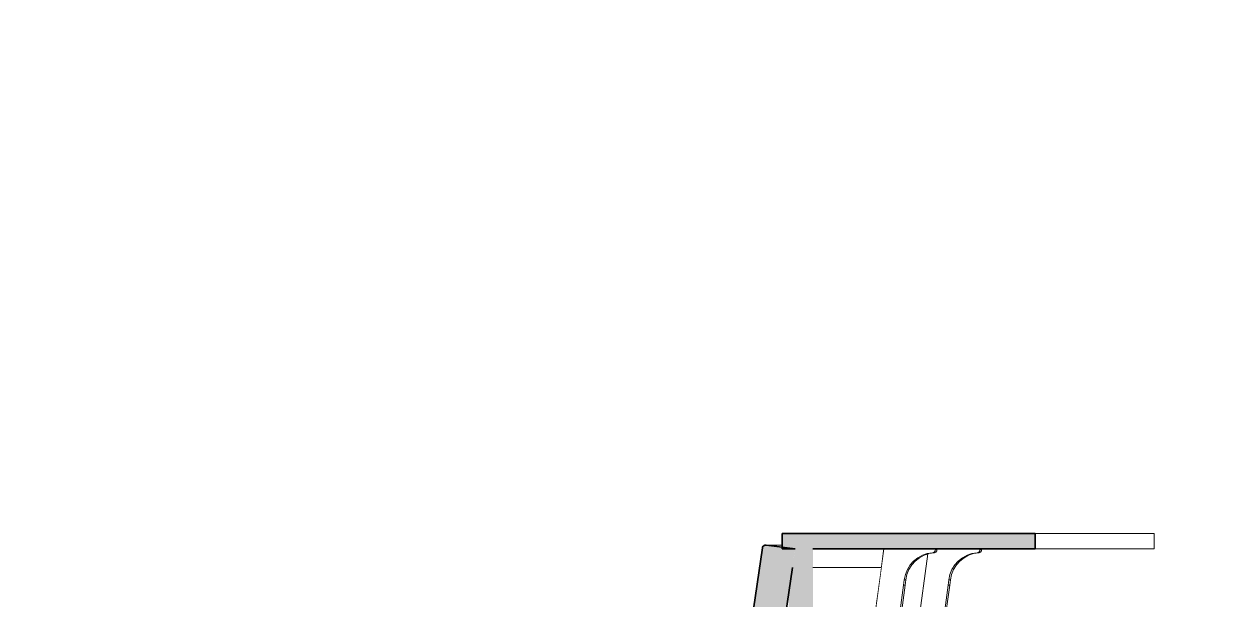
# Model space of a CAD drawing. Header units: millimetres. Extents: x -48147 to 1422273, y -494195 to 18123.
# Drawn here: x 1399780 to 1401673, y -484694 to -483775 of the extents above; entities that cross this region are included whole.
import ezdxf

# ---------------------------------------------------------------- set-up
doc = ezdxf.new("R2010")
doc.units = ezdxf.units.MM
doc.header["$MEASUREMENT"] = 0
doc.linetypes.add('Wipeout_Contour', pattern=[1000, 0, -1000])
for name, color, linetype in [('A-95-P_Drawing', 7, 'Continuous'), ('New_A-25-M_Wall_Int', 7, 'Continuous'), ('New_A-35-M_FFE_Fixed', 7, 'Continuous')]:
    doc.layers.add(name, color=color, linetype=linetype)
doc.layers.add('New_A-35-M_FFE_Fixed_Pen_No__1', color=7, linetype='Continuous', lineweight=13)
doc.layers.add('New_A-35-M_FFE_Fixed_Pen_No__104', color=7, linetype='Continuous', lineweight=15, true_color=0xa6a6a6)
doc.layers.add('New_A-35-M_FFE_Fixed_Pen_No__44', color=7, linetype='Continuous', lineweight=35, true_color=0x444444)

# ---------------------------------------------------------------- blocks, each defined once
blk = doc.blocks.new('Section Elem_178_2', base_point=(1383917.5, -489195))
at = {"color": 254, "linetype": 'Wipeout_Contour', "lineweight": 0, "ltscale": 686134718.3128886}
blk.add_wipeout([(1398312.7, -482156), (1398312.7, -485602.9), (1398646, -485602.9), (1398646, -485627.9), (1398370.7, -485627.9), (1398370.7, -485628.9), (1398370.7, -485629.9), (1398370.4, -485630.8), (1398370, -485631.6), (1398369.4, -485632.4), (1398368.7, -485633), (1398367.9, -485633.5), (1398367.1, -485633.8), (1398366.2, -485633.9), (1398358, -485635.1), (1398350.1, -485637.8), (1398342.7, -485641.8), (1398336.2, -485647.1), (1398330.6, -485653.4), (1398326.1, -485660.6), (1398322.9, -485668.6), (1398321, -485676.9), (1398312.7, -485738.8), (1398312.7, -486491.5), (1399069, -486491.5), (1399069, -486491.3), (1399052.6, -486491.3), (1399052.6, -486490.8), (1398809.6, -486490.8), (1398809.6, -486480.8), (1398833.3, -486480.8), (1398833.3, -486479.8), (1398833.4, -486478.8), (1398833.7, -486477.9), (1398834.2, -486477), (1398834.8, -486476.2), (1398835.5, -486475.6), (1398836.3, -486475.2), (1398837.2, -486474.9), (1398838.2, -486474.8), (1398841.5, -486474.8), (1398851.8, -486473.8), (1398861.8, -486471), (1398871.1, -486466.3), (1398875.3, -486463.2), (1398879.8, -486460), (1398887.5, -486452.3), (1398893.6, -486443.4), (1398898, -486433.5), (1398900.6, -486423.1), (1398914, -486330.2), (1398914, -486480.8), (1398975.7, -486480.8), (1398975.7, -486479.8), (1398975.8, -486478.8), (1398976.1, -486477.9), (1398976.5, -486477), (1398977.1, -486476.2), (1398977.8, -486475.6), (1398978.7, -486475.2), (1398979.6, -486474.9), (1398980.5, -486474.8), (1398983.8, -486474.8), (1398994.1, -486473.8), (1399004.1, -486471), (1399013.5, -486466.3), (1399021.9, -486460), (1399029, -486452.3), (1399034.8, -486443.4), (1399038.9, -486433.5), (1399041.2, -486423.1), (1399052.6, -486338.4), (1399052.6, -486322.3), (1399054.8, -486322.3), (1399069, -486216.8), (1399069, -486171.6), (1399067.3, -486168.6), (1399063.6, -486164.3), (1399059.2, -486160.8), (1399054.2, -486158.2), (1399048.9, -486156.7), (1399039.2, -486155.1), (1399029.5, -486153.4), (1399019.8, -486151.7), (1399013.4, -486150.5), (1399013.4, -486151.2), (1399013.8, -486160.9), (1399014.3, -486170.6), (1399014.9, -486180.3), (1399015.5, -486190), (1399016.2, -486199.7), (1399017, -486209.4), (1399017.8, -486219.1), (1399018.7, -486228.8), (1399018.7, -486229.8), (1399018.5, -486230.8), (1399018.1, -486231.8), (1399017.5, -486232.6), (1399016.7, -486233.3), (1399015.9, -486233.8), (1399014.9, -486234.1), (1399013.9, -486234.3), (1398828.4, -486234.3), (1398828.4, -486185.8), (1398827.9, -486185.8), (1398827.9, -486142.4), (1398824.2, -486141.7), (1398815.1, -486137.3), (1398811.1, -486133), (1398810.3, -486132.4), (1398809.6, -486131.3), (1398808.2, -486129.8), (1398807.4, -486128), (1398804.7, -486123.8), (1398802.8, -486113.8), (1398804.7, -486103.7), (1398806.6, -486100.8), (1398806.8, -486100.1), (1398808.4, -486097.9), (1398810.3, -486095.1), (1398811, -486094.6), (1398813.1, -486091.9), (1398821.7, -486086.6), (1398827.9, -486085.4), (1398827.9, -486041.8), (1398828.4, -486041.8), (1398828.4, -485885.4), (1398820, -485809.5), (1398819.8, -485806.8), (1398820.1, -485804.1), (1398820.9, -485801.6), (1398822.1, -485799.2), (1398823.7, -485797), (1398825.7, -485795.2), (1398827.9, -485793.8), (1398830.4, -485792.9), (1398865.7, -485782.6), (1398868.6, -485782), (1398932.8, -485782), (1398936, -485773), (1398940.6, -485758.1), (1398944.6, -485743), (1398947.8, -485727.7), (1398950.4, -485712.3), (1399012.3, -485287.9), (1399012.6, -485286.9), (1399013, -485286.1), (1399013.6, -485285.3), (1399014.4, -485284.6), (1399015.2, -485284.1), (1399016.2, -485283.7), (1399017.2, -485283.6), (1399043.6, -485283.6), (1399043.6, -485264.9), (1399625.2, -485264.9), (1399625.2, -485289.9), (1399349.9, -485289.9), (1399349.9, -485290.9), (1399349.8, -485291.9), (1399349.5, -485292.8), (1399349.1, -485293.6), (1399348.6, -485294.4), (1399347.9, -485295), (1399347.1, -485295.5), (1399346.2, -485295.8), (1399345.3, -485295.9), (1399337.1, -485297.1), (1399329.2, -485299.8), (1399321.9, -485303.8), (1399315.3, -485309.1), (1399309.7, -485315.4), (1399305.2, -485322.6), (1399302, -485330.6), (1399300.2, -485338.9), (1399190.3, -486153.5), (1400042.2, -486153.5), (1400042.2, -486153.3), (1400025.8, -486153.3), (1400025.8, -486152.8), (1399786.6, -486152.8), (1399786.6, -486142.8), (1399812.5, -486142.8), (1399812.5, -486141.8), (1399812.6, -486140.8), (1399812.9, -486139.9), (1399813.3, -486139), (1399813.9, -486138.2), (1399814.6, -486137.6), (1399815.5, -486137.2), (1399816.4, -486136.9), (1399817.3, -486136.8), (1399820.6, -486136.8), (1399830.9, -486135.8), (1399840.9, -486133), (1399850.3, -486128.3), (1399858.7, -486122), (1399865.8, -486114.3), (1399871.6, -486105.4), (1399875.7, -486095.5), (1399878, -486085.1), (1399903.5, -485896.3), (1399790, -485896.3), (1399790, -485847.8), (1399789.5, -485847.8), (1399789.5, -485794.4), (1399789.4, -485794.4), (1399788.7, -485793.3), (1399787.3, -485791.8), (1399786.6, -485790), (1399783.9, -485785.8), (1399782, -485775.8), (1399783.9, -485765.7), (1399785.7, -485762.8), (1399786, -485762.1), (1399787.6, -485759.9), (1399789.4, -485757.1), (1399789.5, -485757.1), (1399789.5, -485703.8), (1399790, -485703.8), (1399790, -485547.4), (1399781, -485471.5), (1399780.8, -485468.8), (1399781.1, -485466.1), (1399782, -485463.6), (1399783.3, -485461.2), (1399785, -485459), (1399787.1, -485457.2), (1399789.5, -485455.8), (1399792.1, -485454.9), (1399830, -485444.6), (1399833.1, -485444), (1399835.1, -485444), (1399838, -485444.1), (1399840.8, -485444.8), (1399842, -485445.4), (1399844.9, -485444.6), (1399847.7, -485444), (1399906, -485444), (1399909.2, -485435), (1399913.8, -485420.1), (1399917.7, -485405), (1399921, -485389.7), (1399923.6, -485374.3), (1399985.5, -484949.9), (1399985.7, -484948.9), (1399986.2, -484948.1), (1399986.8, -484947.3), (1399987.5, -484946.6), (1399988.4, -484946.1), (1399989.3, -484945.7), (1399990.3, -484945.6), (1400016.8, -484945.6), (1400016.8, -484926.9), (1400604.3, -484926.9), (1400604.3, -484951.9), (1400329, -484951.9), (1400329, -484952.9), (1400328.9, -484953.9), (1400328.7, -484954.8), (1400328.3, -484955.6), (1400327.7, -484956.4), (1400327, -484957), (1400326.2, -484957.5), (1400325.4, -484957.8), (1400324.5, -484957.9), (1400316.3, -484959.1), (1400308.4, -484961.8), (1400301, -484965.8), (1400294.5, -484971.1), (1400288.8, -484977.4), (1400284.4, -484984.6), (1400281.2, -484992.6), (1400279.3, -485000.9), (1400169.5, -485815.5), (1401015.4, -485815.5), (1401015.4, -485815.3), (1400998.9, -485815.3), (1400998.9, -485814.8), (1400765.7, -485814.8), (1400765.7, -485804.8), (1400791.6, -485804.8), (1400791.6, -485803.8), (1400791.7, -485802.8), (1400792, -485801.9), (1400792.5, -485801), (1400793.1, -485800.2), (1400793.8, -485799.6), (1400794.6, -485799.2), (1400795.5, -485798.9), (1400796.5, -485798.8), (1400799.8, -485798.8), (1400810.1, -485797.8), (1400820.1, -485795), (1400829.4, -485790.3), (1400837.8, -485784), (1400845, -485776.3), (1400850.7, -485767.4), (1400854.8, -485757.5), (1400857.2, -485747.1), (1400882.6, -485558.3), (1400763.2, -485558.3), (1400763.2, -485509.8), (1400762.7, -485509.8), (1400762.7, -485445.8), (1400761.1, -485437.8), (1400762.7, -485429.7), (1400762.7, -485365.8), (1400763.2, -485365.8), (1400763.2, -485209.4), (1400754.1, -485133.5), (1400754, -485130.8), (1400754.3, -485128.1), (1400755.1, -485125.6), (1400756.4, -485123.2), (1400758.2, -485121), (1400760.3, -485119.2), (1400762.7, -485117.8), (1400765.3, -485116.9), (1400803.2, -485106.6), (1400806.2, -485106), (1400814.2, -485106), (1400817.1, -485106.1), (1400819.9, -485106.8), (1400821.2, -485107.4), (1400824, -485106.6), (1400826.9, -485106), (1400879.1, -485106), (1400882.3, -485097), (1400886.9, -485082.1), (1400890.9, -485067), (1400894.1, -485051.7), (1400896.7, -485036.3), (1400958.7, -484611.9), (1400958.9, -484610.9), (1400959.3, -484610.1), (1400959.9, -484609.3), (1400960.7, -484608.6), (1400961.5, -484608.1), (1400962.5, -484607.7), (1400963.5, -484607.6), (1400989.9, -484607.6), (1400989.9, -484588.9), (1401583.5, -484588.9), (1401583.5, -484613.9), (1401308.2, -484613.9), (1401308.2, -484614.9), (1401308.1, -484615.9), (1401307.8, -484616.8), (1401307.4, -484617.6), (1401306.9, -484618.4), (1401306.2, -484619), (1401305.4, -484619.5), (1401304.5, -484619.8), (1401303.6, -484619.9), (1401295.4, -484621.1), (1401287.5, -484623.8), (1401280.2, -484627.8), (1401273.6, -484633.1), (1401268, -484639.4), (1401263.5, -484646.6), (1401260.3, -484654.6), (1401258.5, -484662.9), (1401148.6, -485477.5), (1401988.5, -485477.5), (1401988.5, -485477.3), (1401745, -485477.3), (1401745, -485467.3), (1401770.8, -485467.3), (1401770.8, -485466.3), (1401770.9, -485465.3), (1401771.1, -485464.4), (1401771.6, -485463.5), (1401772.2, -485462.7), (1401772.9, -485462.1), (1401773.8, -485461.7), (1401774.7, -485461.4), (1401775.6, -485461.3), (1401778.9, -485461.3), (1401789.2, -485460.3), (1401799.2, -485457.5), (1401808.6, -485452.8), (1401816.9, -485446.5), (1401824.1, -485438.8), (1401829.9, -485429.9), (1401834, -485420), (1401836.3, -485409.6), (1401861.8, -485220.8), (1401736.3, -485220.8), (1401736.3, -485172.3), (1401735.8, -485172.3), (1401735.8, -485028.3), (1401736.4, -485028.3), (1401736.4, -484871.9), (1401727.3, -484796), (1401727.1, -484793.3), (1401727.5, -484790.6), (1401728.3, -484788.1), (1401729.6, -484785.7), (1401731.3, -484783.5), (1401733.4, -484781.7), (1401735.8, -484780.3), (1401738.4, -484779.4), (1401776.3, -484769.1), (1401779.4, -484768.5), (1401793.3, -484768.5), (1401796.3, -484768.6), (1401799.1, -484769.3), (1401800.3, -484769.9), (1401803.2, -484769.1), (1401806, -484768.5), (1401852.7, -484768.5), (1401855.9, -484759.6), (1401860.5, -484744.7), (1401864.4, -484729.5), (1401867.6, -484714.3), (1401870.2, -484698.9), (1401874.2, -484671.2), (1401874.3, -484671.2), (1401879.3, -484636.3), (1401879.6, -484635.3), (1401880, -484634.4), (1401880.6, -484633.6), (1401881.4, -484633), (1401882.3, -484632.5), (1401883.3, -484632.1), (1401884.3, -484632), (1402039.9, -484632), (1402040.9, -484632.1), (1402083.9, -484638.3), (1402102.1, -484638.3), (1402106.1, -484638.7), (1402110.1, -484640.1), (1402113.6, -484642.3), (1402116.6, -484645.2), (1402119, -484648.7), (1402120.6, -484652.6), (1402121.3, -484656.8), (1402121.2, -484661), (1402055.9, -485145), (1402222.1, -485145), (1402222.1, -485144.5), (1402422.1, -485144.5), (1402422.1, -485145), (1402672.1, -485145), (1402672.1, -482687), (1403748.8, -482687), (1403748.8, -481849.4), (1398312.7, -481849.4), (1398312.7, -482067.5), (1402542.2, -481857.7), (1402703.4, -481859.8), (1402707.5, -481859.9), (1402709.7, -481860.4), (1402713.3, -481934.3), (1402709.2, -481935.1), (1402699, -481936.2), (1402683, -481937.5), (1402661.7, -481939.1), (1402635.7, -481940.8), (1402605.9, -481942.6), (1402573, -481944.5), (1402538.2, -481946.3), (1402514, -481947.6)], dxfattribs=at).dxf.layer = 'New_A-25-M_Wall_Int'
blk = doc.blocks.new('Section Elem_192_2', base_point=(1383917.5, -489195))
at = {"color": 254, "linetype": 'Wipeout_Contour', "lineweight": 0, "ltscale": 5931622.003059827}
blk.add_wipeout([(1401393.7, -484588.9), (1401393.7, -484613.9), (1401583.5, -484613.9), (1401583.5, -484588.9)], dxfattribs=at).dxf.layer = 'New_A-35-M_FFE_Fixed'
at = {"color": 254, "linetype": 'Wipeout_Contour', "lineweight": 0, "ltscale": 5930684.819325737}
blk.add_wipeout([(1401234.3, -484615.9), (1401234.1, -484616.8), (1401236.7, -484616.8), (1401236.9, -484615.9)], dxfattribs=at).dxf.layer = 'New_A-35-M_FFE_Fixed'
at = {"color": 254, "linetype": 'Wipeout_Contour', "lineweight": 0, "ltscale": 5930854.81631392}
blk.add_wipeout([(1401273.6, -484633.1), (1401280.2, -484627.8), (1401277.6, -484627.8), (1401271, -484633.1)], dxfattribs=at).dxf.layer = 'New_A-35-M_FFE_Fixed'
at = {"color": 254, "linetype": 'Wipeout_Contour', "lineweight": 0, "ltscale": 5930927.415409738}
blk.add_wipeout([(1401295.4, -484621.1), (1401303.6, -484619.9), (1401301, -484619.9), (1401292.8, -484621.1)], dxfattribs=at).dxf.layer = 'New_A-35-M_FFE_Fixed'
at = {"color": 254, "linetype": 'Wipeout_Contour', "lineweight": 0, "ltscale": 5930560.167253702}
blk.add_wipeout([(1401194.2, -484639.4), (1401189.8, -484646.6), (1401192.3, -484646.6), (1401196.8, -484639.4)], dxfattribs=at).dxf.layer = 'New_A-35-M_FFE_Fixed'
at = {"color": 254, "linetype": 'Wipeout_Contour', "lineweight": 0, "ltscale": 5930562.013462416}
blk.add_wipeout([(1401187.3, -484662.9), (1401184.7, -484662.9), (1401183.6, -484671.4), (1401186.2, -484671.4)], dxfattribs=at).dxf.layer = 'New_A-35-M_FFE_Fixed'
at = {"color": 254, "linetype": 'Wipeout_Contour', "lineweight": 0, "ltscale": 5930831.073946426}
blk.add_wipeout([(1401257.3, -484671.4), (1401258.5, -484662.9), (1401255.9, -484662.9), (1401254.7, -484671.4)], dxfattribs=at).dxf.layer = 'New_A-35-M_FFE_Fixed'
at = {"layer": 'New_A-35-M_FFE_Fixed_Pen_No__1', "linetype": 'Continuous'}
for p, q in [((1401583.5, -484588.9), (1401393.7, -484588.9)), ((1401583.5, -484588.9), (1401583.5, -484613.9)), ((1401583.5, -484613.9), (1401393.7, -484613.9))]:
    blk.add_line(p, q, dxfattribs=at)
at = {"layer": 'New_A-35-M_FFE_Fixed_Pen_No__44', "linetype": 'Continuous'}
for q in [(1401019.7, -484588.9), (1401393.7, -484613.9)]:
    blk.add_line((1401393.7, -484588.9), q, dxfattribs=at)
at = {"color": 254, "linetype": 'Wipeout_Contour', "lineweight": 0, "ltscale": 5930683.879292174}
blk.add_wipeout([(1401233.1, -484618.4), (1401235.7, -484618.4), (1401236.2, -484617.6), (1401233.7, -484617.6)], dxfattribs=at).dxf.layer = 'New_A-35-M_FFE_Fixed'
at = {"color": 254, "linetype": 'Wipeout_Contour', "lineweight": 0, "ltscale": 5930943.768033391}
blk.add_wipeout([(1401303.6, -484619.9), (1401304.5, -484619.8), (1401301.9, -484619.8), (1401301, -484619.9)], dxfattribs=at).dxf.layer = 'New_A-35-M_FFE_Fixed'
at = {"color": 254, "linetype": 'Wipeout_Contour', "lineweight": 0, "ltscale": 5930555.567766014}
blk.add_wipeout([(1401189.8, -484646.6), (1401186.6, -484654.6), (1401189.1, -484654.6), (1401192.3, -484646.6)], dxfattribs=at).dxf.layer = 'New_A-35-M_FFE_Fixed'
at = {"color": 254, "linetype": 'Wipeout_Contour', "lineweight": 0, "ltscale": 5930824.629314809}
blk.add_wipeout([(1401260.3, -484654.6), (1401263.5, -484646.6), (1401260.9, -484646.6), (1401257.7, -484654.6)], dxfattribs=at).dxf.layer = 'New_A-35-M_FFE_Fixed'
at = {"color": 254, "linetype": 'Wipeout_Contour', "lineweight": 0, "ltscale": 5930701.096515733}
blk.add_wipeout([(1401137.7, -485011.4), (1401140.3, -485011.4), (1401186.2, -484671.4), (1401183.6, -484671.4)], dxfattribs=at).dxf.layer = 'New_A-35-M_FFE_Fixed'
at = {"color": 254, "linetype": 'Wipeout_Contour', "lineweight": 0, "ltscale": 5930952.161050895}
blk.add_wipeout([(1401308.2, -484614.9), (1401308.2, -484613.9), (1401305.6, -484613.9), (1401305.6, -484614.9)], dxfattribs=at).dxf.layer = 'New_A-35-M_FFE_Fixed'
at = {"color": 254, "linetype": 'Wipeout_Contour', "lineweight": 0, "ltscale": 5930677.740018566}
blk.add_wipeout([(1401231.6, -484619.5), (1401230.8, -484619.8), (1401233.3, -484619.8), (1401234.2, -484619.5)], dxfattribs=at).dxf.layer = 'New_A-35-M_FFE_Fixed'
at = {"color": 254, "linetype": 'Wipeout_Contour', "lineweight": 0, "ltscale": 5930570.329133628}
blk.add_wipeout([(1401199.8, -484633.1), (1401194.2, -484639.4), (1401196.8, -484639.4), (1401202.4, -484633.1)], dxfattribs=at).dxf.layer = 'New_A-35-M_FFE_Fixed'
at = {"color": 254, "linetype": 'Wipeout_Contour', "lineweight": 0, "ltscale": 5930839.391717008}
blk.add_wipeout([(1401268, -484639.4), (1401273.6, -484633.1), (1401271, -484633.1), (1401265.4, -484639.4)], dxfattribs=at).dxf.layer = 'New_A-35-M_FFE_Fixed'
at = {"color": 254, "linetype": 'Wipeout_Contour', "lineweight": 0, "ltscale": 5930556.666524065}
blk.add_wipeout([(1401184.7, -484662.9), (1401187.3, -484662.9), (1401189.1, -484654.6), (1401186.6, -484654.6)], dxfattribs=at).dxf.layer = 'New_A-35-M_FFE_Fixed'
at = {"color": 254, "linetype": 'Wipeout_Contour', "lineweight": 0, "ltscale": 5930825.727537479}
blk.add_wipeout([(1401260.3, -484654.6), (1401257.7, -484654.6), (1401255.9, -484662.9), (1401258.5, -484662.9)], dxfattribs=at).dxf.layer = 'New_A-35-M_FFE_Fixed'
at = {"color": 254, "linetype": 'Wipeout_Contour', "lineweight": 0, "ltscale": 5930680.340186314}
blk.add_wipeout([(1401232.4, -484619), (1401231.6, -484619.5), (1401234.2, -484619.5), (1401235, -484619)], dxfattribs=at).dxf.layer = 'New_A-35-M_FFE_Fixed'
at = {"color": 254, "linetype": 'Wipeout_Contour', "lineweight": 0, "ltscale": 5930875.047541332}
blk.add_wipeout([(1401280.2, -484627.8), (1401287.5, -484623.8), (1401284.9, -484623.8), (1401277.6, -484627.8)], dxfattribs=at).dxf.layer = 'New_A-35-M_FFE_Fixed'
at = {"color": 254, "linetype": 'Wipeout_Contour', "lineweight": 0, "ltscale": 5930953.756118629}
blk.add_wipeout([(1401307.4, -484617.6), (1401307.8, -484616.8), (1401305.2, -484616.8), (1401304.8, -484617.6)], dxfattribs=at).dxf.layer = 'New_A-35-M_FFE_Fixed'
at = {"color": 254, "linetype": 'Wipeout_Contour', "lineweight": 0, "ltscale": 5930829.229331022}
blk.add_wipeout([(1401263.5, -484646.6), (1401268, -484639.4), (1401265.4, -484639.4), (1401260.9, -484646.6)], dxfattribs=at).dxf.layer = 'New_A-35-M_FFE_Fixed'
at = {"color": 254, "linetype": 'Wipeout_Contour', "lineweight": 0, "ltscale": 5930674.703796484}
blk.add_wipeout([(1401233.3, -484619.8), (1401230.8, -484619.8), (1401229.9, -484619.9), (1401232.4, -484619.9)], dxfattribs=at).dxf.layer = 'New_A-35-M_FFE_Fixed'
at = {"color": 254, "linetype": 'Wipeout_Contour', "lineweight": 0, "ltscale": 5930952.943702264}
blk.add_wipeout([(1401306.9, -484618.4), (1401307.4, -484617.6), (1401304.8, -484617.6), (1401304.3, -484618.4)], dxfattribs=at).dxf.layer = 'New_A-35-M_FFE_Fixed'
at = {"color": 254, "linetype": 'Wipeout_Contour', "lineweight": 0, "ltscale": 5930658.351306533}
blk.add_wipeout([(1401221.6, -484621.1), (1401224.2, -484621.1), (1401232.4, -484619.9), (1401229.9, -484619.9)], dxfattribs=at).dxf.layer = 'New_A-35-M_FFE_Fixed'
at = {"color": 254, "linetype": 'Wipeout_Contour', "lineweight": 0, "ltscale": 5930899.487856954}
blk.add_wipeout([(1401287.5, -484623.8), (1401295.4, -484621.1), (1401292.8, -484621.1), (1401284.9, -484623.8)], dxfattribs=at).dxf.layer = 'New_A-35-M_FFE_Fixed'
at = {"color": 254, "linetype": 'Wipeout_Contour', "lineweight": 0, "ltscale": 5930684.691651437}
blk.add_wipeout([(1401234.1, -484616.8), (1401233.7, -484617.6), (1401236.2, -484617.6), (1401236.7, -484616.8)], dxfattribs=at).dxf.layer = 'New_A-35-M_FFE_Fixed'
at = {"color": 254, "linetype": 'Wipeout_Contour', "lineweight": 0, "ltscale": 5930949.404495277}
blk.add_wipeout([(1401305.4, -484619.5), (1401306.2, -484619), (1401303.6, -484619), (1401302.8, -484619.5)], dxfattribs=at).dxf.layer = 'New_A-35-M_FFE_Fixed'
at = {"color": 254, "linetype": 'Wipeout_Contour', "lineweight": 0, "ltscale": 5930682.411302552}
blk.add_wipeout([(1401233.1, -484618.4), (1401232.4, -484619), (1401235, -484619), (1401235.7, -484618.4)], dxfattribs=at).dxf.layer = 'New_A-35-M_FFE_Fixed'
at = {"color": 254, "linetype": 'Wipeout_Contour', "lineweight": 0, "ltscale": 5930946.804287109}
blk.add_wipeout([(1401304.5, -484619.8), (1401305.4, -484619.5), (1401302.8, -484619.5), (1401301.9, -484619.8)], dxfattribs=at).dxf.layer = 'New_A-35-M_FFE_Fixed'
at = {"color": 254, "linetype": 'Wipeout_Contour', "lineweight": 0, "ltscale": 5930630.424033604}
blk.add_wipeout([(1401224.2, -484621.1), (1401221.6, -484621.1), (1401213.7, -484623.8), (1401216.3, -484623.8)], dxfattribs=at).dxf.layer = 'New_A-35-M_FFE_Fixed'
at = {"color": 254, "linetype": 'Wipeout_Contour', "lineweight": 0, "ltscale": 5930684.257748738}
blk.add_wipeout([(1401234.4, -484614.9), (1401234.3, -484615.9), (1401236.9, -484615.9), (1401237, -484614.9)], dxfattribs=at).dxf.layer = 'New_A-35-M_FFE_Fixed'
at = {"color": 254, "linetype": 'Wipeout_Contour', "lineweight": 0, "ltscale": 5930951.475659267}
blk.add_wipeout([(1401306.2, -484619), (1401306.9, -484618.4), (1401304.3, -484618.4), (1401303.6, -484619)], dxfattribs=at).dxf.layer = 'New_A-35-M_FFE_Fixed'
at = {"color": 254, "linetype": 'Wipeout_Contour', "lineweight": 0, "ltscale": 5930683.096405615}
blk.add_wipeout([(1401234.4, -484613.9), (1401234.4, -484614.9), (1401237, -484614.9), (1401237, -484613.9)], dxfattribs=at).dxf.layer = 'New_A-35-M_FFE_Fixed'
at = {"color": 254, "linetype": 'Wipeout_Contour', "lineweight": 0, "ltscale": 5930585.753261862}
blk.add_wipeout([(1401209, -484627.8), (1401206.4, -484627.8), (1401199.8, -484633.1), (1401202.4, -484633.1)], dxfattribs=at).dxf.layer = 'New_A-35-M_FFE_Fixed'
at = {"color": 254, "linetype": 'Wipeout_Contour', "lineweight": 0, "ltscale": 5930953.322333045}
blk.add_wipeout([(1401308.1, -484615.9), (1401308.2, -484614.9), (1401305.6, -484614.9), (1401305.5, -484615.9)], dxfattribs=at).dxf.layer = 'New_A-35-M_FFE_Fixed'
at = {"color": 254, "linetype": 'Wipeout_Contour', "lineweight": 0, "ltscale": 5930605.984071836}
blk.add_wipeout([(1401213.7, -484623.8), (1401206.4, -484627.8), (1401209, -484627.8), (1401216.3, -484623.8)], dxfattribs=at).dxf.layer = 'New_A-35-M_FFE_Fixed'
at = {"color": 254, "linetype": 'Wipeout_Contour', "lineweight": 0, "ltscale": 5930953.883851711}
blk.add_wipeout([(1401307.8, -484616.8), (1401308.1, -484615.9), (1401305.5, -484615.9), (1401305.2, -484616.8)], dxfattribs=at).dxf.layer = 'New_A-35-M_FFE_Fixed'
at = {"color": 254, "linetype": 'Wipeout_Contour', "lineweight": 0, "ltscale": 80065371.02046819}
blk.add_wipeout([(1400970.5, -485412.4), (1400970.5, -485416), (1400970.5, -485419.7), (1400970.5, -485423.3), (1400970.5, -485426.9), (1400970.5, -485430.5), (1400970.6, -485434.1), (1400970.6, -485437.8), (1400970.7, -485442.4), (1400970.8, -485447.1), (1400970.9, -485451.8), (1400971, -485456.5), (1400971.2, -485461.1), (1400971.3, -485465.8), (1400971.5, -485470.5), (1400971.7, -485474.5), (1400978.1, -485475.7), (1400987.8, -485477.4), (1400997.5, -485479.1), (1401007.2, -485480.7), (1401012.5, -485482.2), (1401015.4, -485483.7), (1401015.4, -485477.5), (1401074.9, -485477.5), (1401184.7, -484662.9), (1401186.6, -484654.6), (1401189.8, -484646.6), (1401194.2, -484639.4), (1401199.8, -484633.1), (1401206.4, -484627.8), (1401213.7, -484623.8), (1401221.6, -484621.1), (1401229.9, -484619.9), (1401230.8, -484619.8), (1401231.6, -484619.5), (1401232.4, -484619), (1401233.1, -484618.4), (1401233.7, -484617.6), (1401234.1, -484616.8), (1401234.3, -484615.9), (1401234.4, -484614.9), (1401234.4, -484613.9), (1401152.3, -484613.9), (1401148.3, -484643.6), (1401048.6, -485382.9), (1401047.4, -485388.1), (1401045.4, -485393.1), (1401042.5, -485397.5), (1401038.9, -485401.4), (1401034.7, -485404.5), (1401030.1, -485406.9), (1401025.1, -485408.3), (1401019.9, -485408.8), (1400970.5, -485408.8)], dxfattribs=at).dxf.layer = 'New_A-35-M_FFE_Fixed'
at = {"color": 254, "linetype": 'Wipeout_Contour', "lineweight": 0, "ltscale": 4447288.742175263}
blk.add_wipeout([(1400968.2, -484607.6), (1400989.9, -484610.8), (1400989.9, -484607.6)], dxfattribs=at).dxf.layer = 'New_A-35-M_FFE_Fixed'
at = {"color": 254, "linetype": 'Wipeout_Contour', "lineweight": 0, "ltscale": 5930168.657673006}
blk.add_wipeout([(1401039, -484643.6), (1401148.3, -484643.6), (1401152.3, -484613.9), (1401039, -484613.9)], dxfattribs=at).dxf.layer = 'New_A-35-M_FFE_Fixed'
at = {"color": 254, "linetype": 'Wipeout_Contour', "lineweight": 0, "ltscale": 5930970.146179628}
blk.add_wipeout([(1401257.3, -484671.4), (1401254.7, -484671.4), (1401208.9, -485011.4), (1401211.5, -485011.4)], dxfattribs=at).dxf.layer = 'New_A-35-M_FFE_Fixed'
at = {"layer": 'New_A-35-M_FFE_Fixed_Pen_No__1', "linetype": 'Continuous'}
for p, q in [((1400967.3, -484607.6), (1400967.3, -484607.6)), ((1400967.3, -484607.6), (1400989.9, -484607.6)), ((1400968.2, -484607.6), (1400989.9, -484607.6))]:
    blk.add_line(p, q, dxfattribs=at)
at = {"color": 254, "linetype": 'Wipeout_Contour', "lineweight": 0, "ltscale": 7413002.672709708}
blk.add_wipeout([(1400947.9, -485382.8), (1401048.6, -485382.8), (1401148.3, -484643.6), (1401039, -484643.6), (1401039, -484706.9)], dxfattribs=at).dxf.layer = 'New_A-35-M_FFE_Fixed'
at = {"layer": 'New_A-35-M_FFE_Fixed_Pen_No__104', "linetype": 'Continuous'}
blk.add_hatch(color=256, dxfattribs=at).paths.add_polyline_path([(1401000.4, -484974.3), (1401039, -484706.9), (1401039, -484613.9), (1401010.6, -484613.9), (1401009.6, -484621.3), (1401000.4, -484685)])
at = {"color": 254, "linetype": 'Wipeout_Contour', "lineweight": 0, "ltscale": 48929446.8052075}
blk.add_wipeout([(1401107, -485477.5), (1401146, -485477.5), (1401255.9, -484662.9), (1401257.7, -484654.6), (1401260.9, -484646.6), (1401265.4, -484639.4), (1401271, -484633.1), (1401277.6, -484627.8), (1401284.9, -484623.8), (1401292.8, -484621.1), (1401301, -484619.9), (1401301.9, -484619.8), (1401302.8, -484619.5), (1401303.6, -484619), (1401304.3, -484618.4), (1401304.8, -484617.6), (1401305.2, -484616.8), (1401305.5, -484615.9), (1401305.6, -484614.9), (1401305.6, -484613.9), (1401237, -484613.9), (1401237, -484614.9), (1401236.9, -484615.9), (1401236.7, -484616.8), (1401236.2, -484617.6), (1401235.7, -484618.4), (1401235, -484619), (1401234.2, -484619.5), (1401233.3, -484619.8), (1401232.4, -484619.9), (1401224.2, -484621.1), (1401222.4, -484621.7), (1401221.2, -484630.6)], dxfattribs=at).dxf.layer = 'New_A-35-M_FFE_Fixed'
at = {"layer": 'New_A-35-M_FFE_Fixed_Pen_No__1', "linetype": 'Continuous'}
for p, q in [((1401234.4, -484613.9), (1401234.4, -484614.9)), ((1401237, -484613.9), (1401237, -484614.9)), ((1401305.6, -484614.9), (1401305.6, -484613.9)), ((1401308.2, -484614.9), (1401308.2, -484613.9)), ((1401233.1, -484618.4), (1401232.4, -484619)), ((1401233.3, -484619.8), (1401232.4, -484619.9)), ((1401233.7, -484617.6), (1401233.1, -484618.4)), ((1401234.2, -484619.5), (1401233.3, -484619.8)), ((1401234.1, -484616.8), (1401233.7, -484617.6)), ((1401234.3, -484615.9), (1401234.1, -484616.8)), ((1401235, -484619), (1401234.2, -484619.5)), ((1401234.4, -484614.9), (1401234.3, -484615.9)), ((1401234.4, -484614.9), (1401237, -484614.9)), ((1401235.7, -484618.4), (1401235, -484619)), ((1401236.2, -484617.6), (1401235.7, -484618.4)), ((1401236.7, -484616.8), (1401236.2, -484617.6)), ((1401236.9, -484615.9), (1401236.7, -484616.8)), ((1401237, -484614.9), (1401236.9, -484615.9)), ((1401271, -484633.1), (1401277.6, -484627.8)), ((1401273.6, -484633.1), (1401280.2, -484627.8)), ((1401277.6, -484627.8), (1401284.9, -484623.8)), ((1401280.2, -484627.8), (1401287.5, -484623.8)), ((1401284.9, -484623.8), (1401292.8, -484621.1)), ((1401287.5, -484623.8), (1401295.4, -484621.1)), ((1401292.8, -484621.1), (1401301, -484619.9)), ((1401295.4, -484621.1), (1401303.6, -484619.9)), ((1401301, -484619.9), (1401301.9, -484619.8)), ((1401303.6, -484619.9), (1401301, -484619.9)), ((1401301.9, -484619.8), (1401302.8, -484619.5)), ((1401302.8, -484619.5), (1401303.6, -484619)), ((1401303.6, -484619), (1401304.3, -484618.4)), ((1401303.6, -484619.9), (1401304.5, -484619.8)), ((1401304.3, -484618.4), (1401304.8, -484617.6)), ((1401304.5, -484619.8), (1401305.4, -484619.5)), ((1401304.8, -484617.6), (1401305.2, -484616.8)), ((1401305.2, -484616.8), (1401305.5, -484615.9)), ((1401305.4, -484619.5), (1401306.2, -484619)), ((1401305.5, -484615.9), (1401305.6, -484614.9)), ((1401308.2, -484614.9), (1401305.6, -484614.9)), ((1401306.2, -484619), (1401306.9, -484618.4)), ((1401306.9, -484618.4), (1401307.4, -484617.6)), ((1401307.4, -484617.6), (1401307.8, -484616.8)), ((1401307.8, -484616.8), (1401308.1, -484615.9)), ((1401308.1, -484615.9), (1401308.2, -484614.9)), ((1401257.7, -484654.6), (1401260.9, -484646.6)), ((1401260.3, -484654.6), (1401263.5, -484646.6)), ((1401260.9, -484646.6), (1401265.4, -484639.4)), ((1401263.5, -484646.6), (1401268, -484639.4)), ((1401265.4, -484639.4), (1401271, -484633.1)), ((1401268, -484639.4), (1401273.6, -484633.1)), ((1401254.7, -484671.4), (1401255.9, -484662.9)), ((1401255.9, -484662.9), (1401257.7, -484654.6)), ((1401258.5, -484662.9), (1401255.9, -484662.9)), ((1401257.3, -484671.4), (1401258.5, -484662.9)), ((1401258.5, -484662.9), (1401260.3, -484654.6)), ((1401257.3, -484671.4), (1401254.7, -484671.4))]:
    blk.add_line(p, q, dxfattribs=at)
at = {"color": 254, "linetype": 'Wipeout_Contour', "lineweight": 0, "ltscale": 16309431.01332763}
blk.add_wipeout([(1401090.2, -485382.9), (1401119.8, -485382.9), (1401221.2, -484630.6), (1401222.4, -484621.7), (1401216.3, -484623.8), (1401209, -484627.8), (1401202.4, -484633.1), (1401196.8, -484639.4), (1401192.3, -484646.6), (1401189.1, -484654.6), (1401187.3, -484662.9)], dxfattribs=at).dxf.layer = 'New_A-35-M_FFE_Fixed'
at = {"layer": 'New_A-35-M_FFE_Fixed_Pen_No__104', "linetype": 'Continuous'}
blk.add_hatch(color=256, dxfattribs=at).paths.add_polyline_path([(1401393.7, -484613.9), (1401393.7, -484588.9), (1401019.7, -484588.9), (1401019.7, -484613.9)])
at = {"layer": 'New_A-35-M_FFE_Fixed_Pen_No__1', "linetype": 'Continuous'}
for p, q in [((1401151.3, -484621.3), (1401152.3, -484613.9)), ((1401125.9, -484809.7), (1401151.3, -484621.3)), ((1401222.4, -484621.7), (1401197.1, -484809.7)), ((1401206.4, -484627.8), (1401199.8, -484633.1)), ((1401209, -484627.8), (1401202.4, -484633.1)), ((1401213.7, -484623.8), (1401206.4, -484627.8)), ((1401216.3, -484623.8), (1401209, -484627.8)), ((1401221.6, -484621.1), (1401213.7, -484623.8)), ((1401224.2, -484621.1), (1401216.3, -484623.8)), ((1401229.9, -484619.9), (1401221.6, -484621.1)), ((1401232.4, -484619.9), (1401224.2, -484621.1)), ((1401230.8, -484619.8), (1401229.9, -484619.9)), ((1401229.9, -484619.9), (1401232.4, -484619.9)), ((1401231.6, -484619.5), (1401230.8, -484619.8)), ((1401232.4, -484619), (1401231.6, -484619.5)), ((1401039, -484643.6), (1401148.3, -484643.6)), ((1401189.8, -484646.6), (1401186.6, -484654.6)), ((1401192.3, -484646.6), (1401189.1, -484654.6)), ((1401194.2, -484639.4), (1401189.8, -484646.6)), ((1401196.8, -484639.4), (1401192.3, -484646.6)), ((1401199.8, -484633.1), (1401194.2, -484639.4)), ((1401202.4, -484633.1), (1401196.8, -484639.4)), ((1401184.7, -484662.9), (1401183.6, -484671.4)), ((1401186.6, -484654.6), (1401184.7, -484662.9)), ((1401184.7, -484662.9), (1401187.3, -484662.9)), ((1401187.3, -484662.9), (1401186.2, -484671.4)), ((1401189.1, -484654.6), (1401187.3, -484662.9)), ((1401183.6, -484671.4), (1401137.7, -485011.4)), ((1401186.2, -484671.4), (1401140.3, -485011.4)), ((1401183.6, -484671.4), (1401186.2, -484671.4)), ((1401208.9, -485011.4), (1401254.7, -484671.4)), ((1401211.5, -485011.4), (1401257.3, -484671.4))]:
    blk.add_line(p, q, dxfattribs=at)
at = {"layer": 'New_A-35-M_FFE_Fixed_Pen_No__44', "linetype": 'Continuous'}
blk.add_line((1401393.7, -484613.9), (1401039, -484613.9), dxfattribs=at)
blk = doc.blocks.new('Section Elem_193_2', base_point=(1383917.5, -489195))
at = {"layer": 'New_A-35-M_FFE_Fixed_Pen_No__44', "linetype": 'Continuous'}
blk.add_line((1401019.7, -484588.9), (1400989.9, -484588.9), dxfattribs=at)
at = {"color": 254, "linetype": 'Wipeout_Contour', "lineweight": 0, "ltscale": 5929702.595730224}
blk.add_wipeout([(1400968.2, -484607.6), (1400964.5, -484607.6), (1400989.9, -484611.1), (1400989.9, -484610.8)], dxfattribs=at).dxf.layer = 'New_A-35-M_FFE_Fixed'
at = {"color": 254, "linetype": 'Wipeout_Contour', "lineweight": 0, "ltscale": 25203996.93978074}
blk.add_wipeout([(1400828.1, -485416), (1400828.1, -485419.7), (1400909.4, -485402.9), (1400909.4, -485649.2), (1401000.4, -484974.3), (1401000.4, -484685), (1400906.3, -485382.9), (1400905.1, -485388.1), (1400903, -485393.1), (1400900.2, -485397.5), (1400896.6, -485401.4), (1400892.4, -485404.5), (1400887.7, -485406.9), (1400882.7, -485408.3), (1400877.6, -485408.8), (1400828.1, -485408.8), (1400828.1, -485412.4)], dxfattribs=at).dxf.layer = 'New_A-35-M_FFE_Fixed'
at = {"layer": 'New_A-35-M_FFE_Fixed_Pen_No__104', "linetype": 'Continuous'}
blk.add_hatch(color=256, dxfattribs=at).paths.add_polyline_path([(1401019.7, -484588.9), (1400989.9, -484588.9), (1400989.9, -484613.9), (1401019.7, -484613.9)])
at = {"layer": 'New_A-35-M_FFE_Fixed_Pen_No__1', "linetype": 'Continuous'}
for p, q in [((1400967.3, -484607.6), (1400963.5, -484607.6)), ((1400968.2, -484607.6), (1400964.5, -484607.6)), ((1400967.3, -484607.6), (1400968.2, -484607.6)), ((1400968.2, -484607.6), (1400989.9, -484610.8))]:
    blk.add_line(p, q, dxfattribs=at)
at = {"layer": 'New_A-35-M_FFE_Fixed_Pen_No__44', "linetype": 'Continuous'}
for p in [(1400989.9, -484588.9), (1401010.6, -484613.9)]:
    blk.add_line(p, (1400989.9, -484613.9), dxfattribs=at)
at = {"color": 254, "linetype": 'Wipeout_Contour', "lineweight": 0, "ltscale": 5930149.712540483}
blk.add_wipeout([(1400898.9, -485382.8), (1400906.3, -485382.8), (1401000.4, -484685), (1401006.4, -484643.6)], dxfattribs=at).dxf.layer = 'New_A-35-M_FFE_Fixed'
at = {"layer": 'New_A-35-M_FFE_Fixed_Pen_No__104', "linetype": 'Continuous'}
for points in [[(1400958.9, -484610.9), (1400958.7, -484611.9), (1400896.7, -485036.3), (1400894.1, -485051.7), (1400890.9, -485067), (1400886.9, -485082.1), (1400882.3, -485097), (1400877.1, -485111.8), (1400871.2, -485126.3), (1400864.7, -485140.6), (1400857.5, -485154.5), (1400850, -485173.7), (1400844, -485193.4), (1400839.8, -485213.5), (1400837.3, -485233.9), (1400836.6, -485254.4), (1400837.5, -485274.9), (1400840.2, -485295.2), (1400844.7, -485315.3), (1400846.3, -485322.1), (1400847.6, -485329), (1400848.6, -485336), (1400849.2, -485343), (1400849.5, -485350), (1400849.5, -485357), (1400849.1, -485364.1), (1400848.4, -485371), (1400848.3, -485372), (1400848.5, -485373), (1400848.9, -485373.9), (1400849.4, -485374.7), (1400850.1, -485375.4), (1400850.9, -485376), (1400851.8, -485376.4), (1400852.8, -485376.6), (1400898.9, -485382.8), (1401006.4, -484643.6), (1401010.6, -484613.9), (1400964.5, -484607.6), (1400963.5, -484607.6), (1400962.5, -484607.7), (1400961.5, -484608.1), (1400960.7, -484608.6), (1400959.9, -484609.3), (1400959.3, -484610.1)], [(1401039, -484706.9), (1401039, -484613.9), (1401010.6, -484613.9), (1401009.6, -484621.3), (1401000.4, -484685), (1401000.4, -484974.3)]]:
    blk.add_hatch(color=256, dxfattribs=at).paths.add_polyline_path(points)
at = {"layer": 'New_A-35-M_FFE_Fixed_Pen_No__1', "linetype": 'Continuous'}
blk.add_line((1400983.6, -484809.7), (1401000.4, -484685), dxfattribs=at)
at = {"layer": 'New_A-35-M_FFE_Fixed_Pen_No__44', "linetype": 'Continuous'}
blk.add_line((1401006.4, -484643.6), (1400898.9, -485382.8), dxfattribs=at)
at = {"layer": 'New_A-35-M_FFE_Fixed_Pen_No__44', "linetype": 'Continuous', "flags": 128}
blk.add_lwpolyline([(1401010.6, -484613.9), (1400964.5, -484607.6), (1400963.5, -484607.6), (1400962.5, -484607.7), (1400961.5, -484608.1), (1400960.7, -484608.6), (1400959.9, -484609.3), (1400959.3, -484610.1), (1400958.9, -484610.9), (1400958.7, -484611.9), (1400896.7, -485036.3)], dxfattribs=at)

msp = doc.modelspace()

# ---------------------------------------------------------------- block references
at = {"layer": 'New_A-25-M_Wall_Int'}
msp.add_blockref('Section Elem_178_2', (1383917.5, -489195), dxfattribs=at)

# ---------------------------------------------------------------- next in the draw order: block references
at = {"layer": 'New_A-35-M_FFE_Fixed'}
msp.add_blockref('Section Elem_192_2', (1383917.5, -489195), dxfattribs=at)

# ---------------------------------------------------------------- next in the draw order: block references
msp.add_blockref('Section Elem_193_2', (1383917.5, -489195), dxfattribs=at)

# ---------------------------------------------------------------- next in the draw order: wipeouts: each hides what was drawn before it
at = {"color": 254, "linetype": 'Wipeout_Contour', "lineweight": 0, "ltscale": 8868760.136200747}
msp.add_wipeout([(1384074, -477227), (1384074, -480495), (1403940.9, -480495), (1403940.9, -485145.5), (1405047, -485145.5), (1405047, -477227)], dxfattribs=at).dxf.layer = 'A-95-P_Drawing'

doc.saveas('drawing.dxf')
